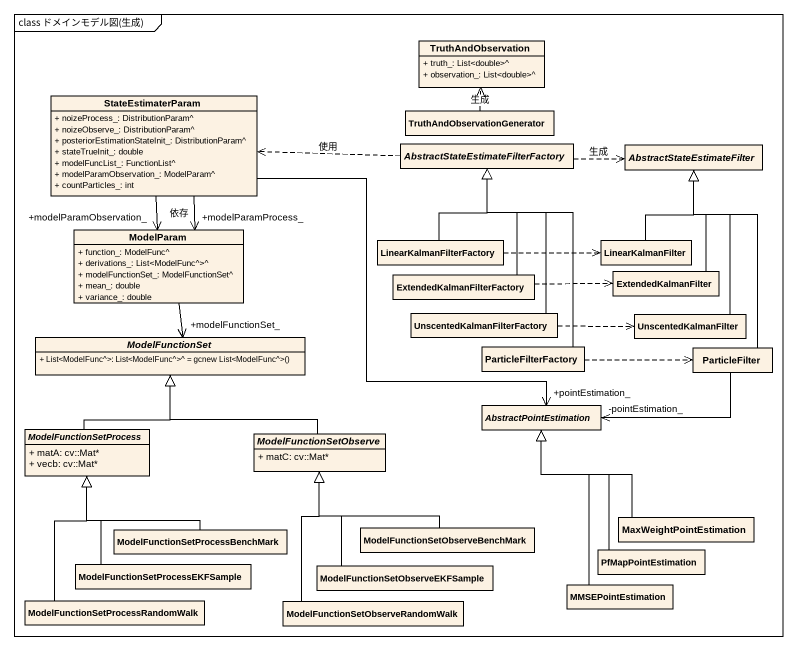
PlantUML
@startuml
mainframe class ドメインモデル図(生成)
hide circle
hide empty members
skinparam classAttributeIconSize 0
class TruthAndObservation {
  + truth_: List<double>^
  + observation_: List<double>^
}
class StateEstimaterParam {
  + noizeProcess_: DistributionParam^
  + noizeObserve_: DistributionParam^
  + posteriorEstimationStateInit_: DistributionParam^
  + stateTrueInit_: double
  + modelFuncList_: FunctionList^
  + modelParamObservation_: ModelParam^
  + countParticles_: int
}
class TruthAndObservationGenerator
abstract class "AbstractStateEstimateFilterFactory" as AbstractStateEstimateFilterF
abstract class AbstractStateEstimateFilter
class ModelParam {
  + function_: ModelFunc^
  + derivations_: List<ModelFunc^>^
  + modelFunctionSet_: ModelFunctionSet^
  + mean_: double
  + variance_: double
}
class LinearKalmanFilterFactory
class LinearKalmanFilter
class ExtendedKalmanFilterFactory
class ExtendedKalmanFilter
class UnscentedKalmanFilterFactory
class UnscentedKalmanFilter
abstract class ModelFunctionSet {
  {field} + List<ModelFunc^>: List<ModelFunc^>^ = gcnew List<ModelFunc^>()
}
class ParticleFilterFactory
class ParticleFilter
abstract class AbstractPointEstimation
abstract class ModelFunctionSetProcess {
  + matA: cv::Mat*
  + vecb: cv::Mat*
}
abstract class ModelFunctionSetObserve {
  + matC: cv::Mat*
}
class "ModelFunctionSetObserveBenchMark" as ModelFunctionSetObserveBench
class MaxWeightPointEstimation
class "ModelFunctionSetProcessEKFSample" as ModelFunctionSetProcessEKFSa
class "ModelFunctionSetProcessBenchMark" as ModelFunctionSetProcessBench
class "ModelFunctionSetObserveEKFSample" as ModelFunctionSetObserveEKFSa
class PfMapPointEstimation
class "ModelFunctionSetProcessRandomWalk" as ModelFunctionSetProcessRando
class "ModelFunctionSetObserveRandomWalk" as ModelFunctionSetObserveRando
class MMSEPointEstimation
StateEstimaterParam --> "+modelParamObservation_" ModelParam
StateEstimaterParam --> "+modelParamProcess_" ModelParam : 依存
StateEstimaterParam --> "+pointEstimation_" AbstractPointEstimation
TruthAndObservationGenerator .up.> TruthAndObservation : 生成
AbstractStateEstimateFilterF .left.> StateEstimaterParam : 使用
AbstractStateEstimateFilterF .right.> AbstractStateEstimateFilter : 生成
ModelParam --> "+modelFunctionSet_" ModelFunctionSet
LinearKalmanFilterFactory -up-|> AbstractStateEstimateFilterF
LinearKalmanFilterFactory .right.> LinearKalmanFilter
LinearKalmanFilter -up-|> AbstractStateEstimateFilter
ExtendedKalmanFilterFactory -up-|> AbstractStateEstimateFilterF
ExtendedKalmanFilterFactory .right.> ExtendedKalmanFilter
ExtendedKalmanFilter -up-|> AbstractStateEstimateFilter
UnscentedKalmanFilterFactory -up-|> AbstractStateEstimateFilterF
UnscentedKalmanFilterFactory .right.> UnscentedKalmanFilter
UnscentedKalmanFilter -up-|> AbstractStateEstimateFilter
ParticleFilterFactory -up-|> AbstractStateEstimateFilterF
ParticleFilterFactory .right.> ParticleFilter
ParticleFilter -up-|> AbstractStateEstimateFilter
ParticleFilter -left-> "-pointEstimation_" AbstractPointEstimation
ModelFunctionSetProcess -up-|> ModelFunctionSet
ModelFunctionSetObserve -up-|> ModelFunctionSet
ModelFunctionSetObserveBench -up-|> ModelFunctionSetObserve
MaxWeightPointEstimation -up-|> AbstractPointEstimation
ModelFunctionSetProcessEKFSa -up-|> ModelFunctionSetProcess
ModelFunctionSetProcessBench -up-|> ModelFunctionSetProcess
ModelFunctionSetObserveEKFSa -up-|> ModelFunctionSetObserve
PfMapPointEstimation -up-|> AbstractPointEstimation
ModelFunctionSetProcessRando -up-|> ModelFunctionSetProcess
ModelFunctionSetObserveRando -up-|> ModelFunctionSetObserve
MMSEPointEstimation -up-|> AbstractPointEstimation
@enduml
